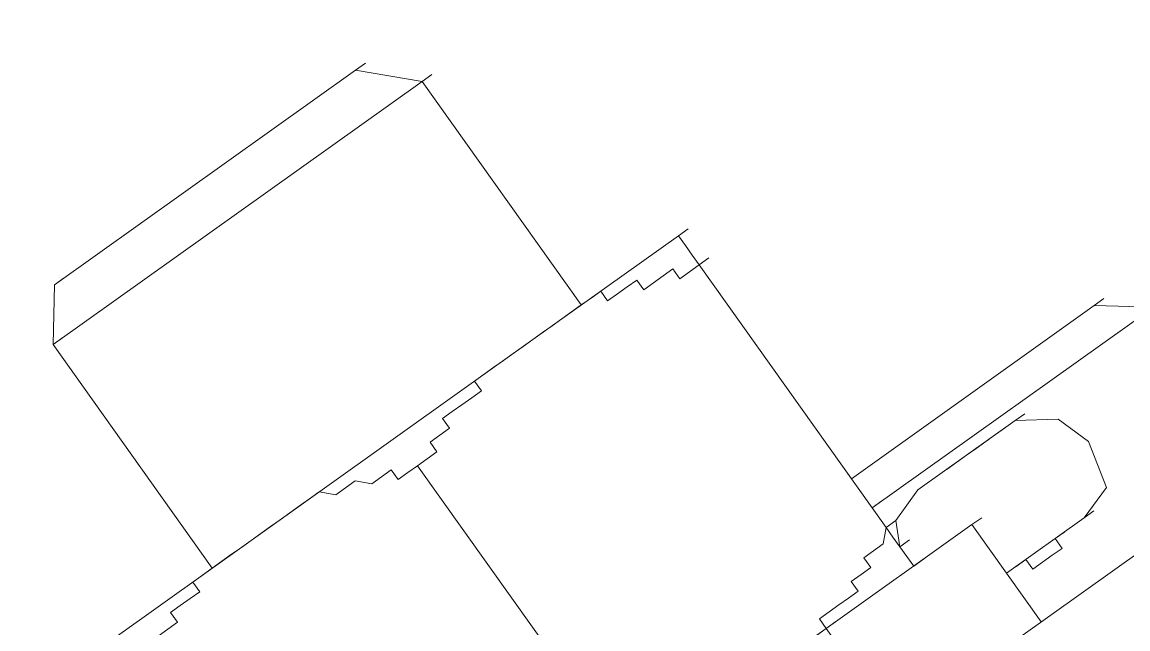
# Model space of a CAD drawing. Header units: feet. Extents: x 2321988 to 2329858, y 6722724 to 6730499.
# Drawn here: x 2326067.8728 to 2326067.9481, y 6726849.6353 to 6726849.6766 of the extents above; entities that cross this region are included whole.
import ezdxf

# ---------------------------------------------------------------- set-up
doc = ezdxf.new("R2010")
doc.units = ezdxf.units.FT
doc.header["$MEASUREMENT"] = 0
doc.layers.add('C-BESS-EQUIPMENT', color=255, linetype='Continuous')

# ---------------------------------------------------------------- blocks, each defined once
blk = doc.blocks.new('*U57')
blk.add_wipeout([(464, -67.5), (464, 67.5), (472, 67.5), (472, -67.5)]).dxf.layer = 'C-BESS-EQUIPMENT'
blk = doc.blocks.new('Midpoint Site Plan$0$A$C71e53a02')
at = {"lineweight": 9}
for points in [[(27.6555, 1.59326), (27.35342, 1.59326), (27.32418, 1.55428), (27.32418, 1.33015), (27.33393, 1.33015), (27.32418, 1.33015), (27.31444, 1.33015), (27.30469, 1.33015), (27.30469, 1.32041), (27.29495, 1.32041), (27.2852, 1.32041), (27.27546, 1.32041), (27.27546, 1.31066), (27.26572, 1.31066), (27.25597, 1.31066), (27.24623, 1.31066), (27.24623, 1.30092), (27.23648, 1.30092), (27.22674, 1.30092), (27.22674, 1.03781), (27.23648, 1.03781), (27.22674, 1.03781)], [(27.32418, 1.55428), (27.33393, 1.55428), (27.32418, 1.55428), (27.69448, 1.55428), (27.6555, 1.59326), (27.66525, 1.59326)], [(27.35342, 1.59326), (27.36316, 1.59326)], [(27.51908, 1.30092), (27.52882, 1.30092), (27.52882, 1.31066), (27.53857, 1.31066), (27.54831, 1.31066), (27.54831, 1.32041), (27.55806, 1.32041), (27.5678, 1.32041), (27.57755, 1.32041), (27.58729, 1.32041), (27.58729, 1.33015), (27.59704, 1.33015), (27.60678, 1.33015), (27.61652, 1.33015), (27.62627, 1.33015), (27.63601, 1.33015), (27.64576, 1.33015), (27.6555, 1.33015), (27.64576, 1.33015), (27.6555, 1.33015), (27.66525, 1.33015), (27.67499, 1.33015), (27.68474, 1.33015), (27.69448, 1.33015), (27.69448, 1.55428), (27.70423, 1.55428)], [(27.22674, 1.33015), (27.36316, 1.33015), (27.37291, 1.33015), (27.38265, 1.33015), (27.3924, 1.33015), (27.40214, 1.33015), (27.41189, 1.33015), (27.42163, 1.33015), (27.43138, 1.33015), (27.44112, 1.32041), (27.45086, 1.32041), (27.46061, 1.32041), (27.47035, 1.31066), (27.4801, 1.31066), (27.48984, 1.31066), (27.48984, 1.30092), (27.49959, 1.30092), (27.50933, 1.30092), (27.51908, 1.30092), (27.50933, 1.30092), (27.50933, 1.03781)], [(27.66525, 0.99883), (27.70423, 0.99883), (27.69448, 0.99883)], [(27.30469, 1.33015), (27.30469, 1.33015)], [(27.30469, 1.33015), (27.30469, 1.33015)], [(27.30469, 1.33015), (27.30469, 1.33015)], [(27.30469, 1.33015), (27.30469, 1.33015)], [(27.30469, 1.33015), (27.30469, 1.33015)], [(27.30469, 1.33015), (27.30469, 1.33015)], [(27.30469, 1.33015), (27.30469, 1.33015)], [(27.31444, 1.33015), (27.31444, 1.33015)], [(27.31444, 1.33015), (27.31444, 1.33015)], [(27.31444, 1.33015), (27.31444, 1.33015)], [(27.31444, 1.33015), (27.31444, 1.33015)], [(27.31444, 1.33015), (27.31444, 1.33015)], [(27.31444, 1.33015), (27.31444, 1.33015)], [(27.31444, 1.33015), (27.31444, 1.33015)], [(27.32418, 1.33015), (27.32418, 1.33015)], [(27.32418, 1.33015), (27.32418, 1.33015)], [(27.32418, 1.33015), (27.32418, 1.33015)], [(27.32418, 1.33015), (27.32418, 1.33015)], [(27.32418, 1.33015), (27.32418, 1.33015)], [(27.32418, 1.33015), (27.32418, 1.33015)], [(27.32418, 1.33015), (27.32418, 1.33015)], [(27.32418, 1.33015), (27.32418, 1.33015)], [(27.33393, 1.33015), (27.33393, 1.33015)], [(27.33393, 1.33015), (27.33393, 1.33015)], [(27.33393, 1.33015), (27.33393, 1.33015)], [(27.33393, 1.33015), (27.33393, 1.33015)], [(27.33393, 1.33015), (27.33393, 1.33015)], [(27.33393, 1.33015), (27.33393, 1.33015)], [(27.33393, 1.33015), (27.33393, 1.33015)], [(27.33393, 1.33015), (27.33393, 1.33015)], [(27.33393, 1.33015), (27.34367, 1.33015), (27.35342, 1.33015), (27.36316, 1.33015), (27.37291, 1.33015), (27.36316, 1.33015), (27.64576, 1.33015), (27.79193, 1.33015)], [(27.34367, 1.33015), (27.34367, 1.33015)], [(27.34367, 1.33015), (27.34367, 1.33015)], [(27.34367, 1.33015), (27.34367, 1.33015)], [(27.34367, 1.33015), (27.34367, 1.33015)], [(27.34367, 1.33015), (27.34367, 1.33015)], [(27.34367, 1.33015), (27.34367, 1.33015)], [(27.34367, 1.33015), (27.34367, 1.33015)], [(27.35342, 1.33015), (27.35342, 1.33015)], [(27.35342, 1.33015), (27.35342, 1.33015)], [(27.35342, 1.33015), (27.35342, 1.33015)], [(27.35342, 1.33015), (27.35342, 1.33015)], [(27.35342, 1.33015), (27.35342, 1.33015)], [(27.35342, 1.33015), (27.35342, 1.33015)], [(27.35342, 1.33015), (27.35342, 1.33015)], [(27.35342, 1.33015), (27.35342, 1.33015)], [(27.36316, 1.33015), (27.36316, 1.33015)], [(27.36316, 1.33015), (27.36316, 1.33015)], [(27.36316, 1.33015), (27.36316, 1.33015)], [(27.36316, 1.33015), (27.36316, 1.33015)], [(27.36316, 1.33015), (27.36316, 1.33015)], [(27.36316, 1.33015), (27.36316, 1.33015)], [(27.36316, 1.33015), (27.36316, 1.33015)], [(27.36316, 1.33015), (27.36316, 1.33015)], [(27.37291, 1.33015), (27.37291, 1.33015)], [(27.38265, 1.33015), (27.38265, 1.33015)], [(27.38265, 1.33015), (27.38265, 1.33015)], [(27.38265, 1.33015), (27.38265, 1.33015)], [(27.3924, 1.33015), (27.3924, 1.33015)], [(27.3924, 1.33015), (27.3924, 1.33015)], [(27.3924, 1.33015), (27.3924, 1.33015)], [(27.3924, 1.33015), (27.3924, 1.33015)], [(27.40214, 1.33015), (27.40214, 1.33015)], [(27.40214, 1.33015), (27.40214, 1.33015)], [(27.40214, 1.33015), (27.40214, 1.33015)], [(27.40214, 1.33015), (27.40214, 1.33015)], [(27.40214, 1.33015), (27.40214, 1.33015)], [(27.40214, 1.33015), (27.40214, 1.33015)], [(27.40214, 1.33015), (27.40214, 1.33015)], [(27.40214, 1.33015), (27.40214, 1.33015)], [(27.41189, 1.33015), (27.41189, 1.33015)], [(27.41189, 1.33015), (27.41189, 1.33015)], [(27.41189, 1.33015), (27.41189, 1.33015)], [(27.41189, 1.33015), (27.41189, 1.33015)], [(27.41189, 1.33015), (27.41189, 1.33015)], [(27.41189, 1.33015), (27.41189, 1.33015)], [(27.41189, 1.33015), (27.41189, 1.33015)], [(27.41189, 1.33015), (27.41189, 1.33015)], [(27.42163, 1.33015), (27.42163, 1.33015)], [(27.42163, 1.33015), (27.42163, 1.33015)], [(27.42163, 1.33015), (27.42163, 1.33015)], [(27.42163, 1.33015), (27.42163, 1.33015)], [(27.42163, 1.33015), (27.42163, 1.33015)], [(27.42163, 1.33015), (27.42163, 1.33015)], [(27.42163, 1.33015), (27.42163, 1.33015)], [(27.43138, 1.33015), (27.43138, 1.33015)], [(27.43138, 1.33015), (27.43138, 1.33015)], [(27.43138, 1.33015), (27.43138, 1.33015)], [(27.43138, 1.33015), (27.43138, 1.33015)], [(27.43138, 1.33015), (27.43138, 1.33015)], [(27.43138, 1.33015), (27.43138, 1.33015)], [(27.43138, 1.33015), (27.43138, 1.33015)], [(27.43138, 1.33015), (27.43138, 1.33015)], [(27.58729, 1.33015), (27.58729, 1.33015)], [(27.58729, 1.33015), (27.58729, 1.33015)], [(27.59704, 1.33015), (27.59704, 1.33015)], [(27.59704, 1.33015), (27.59704, 1.33015)], [(27.59704, 1.33015), (27.59704, 1.33015)], [(27.59704, 1.33015), (27.59704, 1.33015)], [(27.59704, 1.33015), (27.59704, 1.33015)], [(27.59704, 1.33015), (27.59704, 1.33015)], [(27.59704, 1.33015), (27.59704, 1.33015)], [(27.60678, 1.33015), (27.60678, 1.33015)], [(27.60678, 1.33015), (27.60678, 1.33015)], [(27.60678, 1.33015), (27.60678, 1.33015)], [(27.61652, 1.33015), (27.61652, 1.33015)], [(27.61652, 1.33015), (27.61652, 1.33015)], [(27.61652, 1.33015), (27.61652, 1.33015)], [(27.62627, 1.33015), (27.62627, 1.33015)], [(27.62627, 1.33015), (27.62627, 1.33015)], [(27.62627, 1.33015), (27.62627, 1.33015)], [(27.62627, 1.33015), (27.62627, 1.33015)], [(27.63601, 1.33015), (27.63601, 1.33015)], [(27.63601, 1.33015), (27.63601, 1.33015)], [(27.64576, 1.33015), (27.64576, 1.33015)], [(27.6555, 1.33015), (27.6555, 1.33015)], [(27.6555, 1.33015), (27.6555, 1.33015)], [(27.6555, 1.33015), (27.6555, 1.33015)], [(27.6555, 1.33015), (27.6555, 1.33015)], [(27.6555, 1.33015), (27.6555, 1.33015)], [(27.6555, 1.33015), (27.6555, 1.33015)], [(27.6555, 1.33015), (27.6555, 1.33015)], [(27.66525, 1.33015), (27.66525, 1.33015)], [(27.66525, 1.33015), (27.66525, 1.33015)], [(27.66525, 1.33015), (27.66525, 1.33015)], [(27.66525, 1.33015), (27.66525, 1.33015)], [(27.66525, 1.33015), (27.66525, 1.33015)], [(27.66525, 1.33015), (27.66525, 1.33015)], [(27.66525, 1.33015), (27.66525, 1.33015)], [(27.67499, 1.33015), (27.67499, 1.33015)], [(27.67499, 1.33015), (27.67499, 1.33015)], [(27.67499, 1.33015), (27.67499, 1.33015)], [(27.67499, 1.33015), (27.67499, 1.33015)], [(27.67499, 1.33015), (27.67499, 1.33015)], [(27.67499, 1.33015), (27.67499, 1.33015)], [(27.67499, 1.33015), (27.67499, 1.33015)], [(27.67499, 1.33015), (27.67499, 1.33015)], [(27.68474, 1.33015), (27.68474, 1.33015)], [(27.68474, 1.33015), (27.68474, 1.33015)], [(27.68474, 1.33015), (27.68474, 1.33015)], [(27.68474, 1.33015), (27.68474, 1.33015)], [(27.68474, 1.33015), (27.68474, 1.33015)], [(27.68474, 1.33015), (27.68474, 1.33015)], [(27.68474, 1.33015), (27.68474, 1.33015)], [(27.68474, 1.33015), (27.68474, 1.33015)], [(27.69448, 1.33015), (27.69448, 1.33015)], [(27.69448, 1.33015), (27.69448, 1.33015)], [(27.69448, 1.33015), (27.69448, 1.33015)], [(27.69448, 1.33015), (27.69448, 1.33015)], [(27.69448, 1.33015), (27.69448, 1.33015)], [(27.69448, 1.33015), (27.69448, 1.33015)], [(27.69448, 1.33015), (27.69448, 1.33015)], [(27.69448, 1.33015), (27.70423, 1.33015), (27.71397, 1.33015), (27.71397, 1.32041), (27.72372, 1.32041), (27.73346, 1.32041), (27.74321, 1.32041), (27.74321, 1.31066), (27.75295, 1.31066), (27.7627, 1.31066), (27.77244, 1.31066), (27.77244, 1.30092), (27.78219, 1.30092), (27.79193, 1.30092), (27.80167, 1.30092)], [(27.70423, 1.33015), (27.70423, 1.33015)], [(27.70423, 1.33015), (27.70423, 1.33015)], [(27.70423, 1.33015), (27.70423, 1.33015)], [(27.70423, 1.33015), (27.70423, 1.33015)], [(27.70423, 1.33015), (27.70423, 1.33015)], [(27.70423, 1.33015), (27.70423, 1.33015)], [(27.70423, 1.33015), (27.70423, 1.33015)], [(27.70423, 1.33015), (27.70423, 1.33015)], [(27.80167, 1.33015), (27.79193, 1.33015), (27.79193, 1.32041), (27.79193, 1.31066), (27.79193, 1.30092), (27.79193, 1.03781), (27.80167, 1.03781), (27.79193, 1.03781), (27.78219, 1.02807), (27.77244, 1.02807), (27.7627, 1.02807), (27.7627, 1.01832), (27.75295, 1.01832), (27.74321, 1.01832), (27.74321, 1.00858), (27.73346, 1.00858), (27.72372, 1.00858), (27.71397, 1.00858), (27.70423, 1.00858), (27.70423, 0.99883), (27.70423, 0.90139)], [(27.71397, 1.33015), (27.71397, 1.33015)], [(27.71397, 1.33015), (27.71397, 1.33015)], [(27.71397, 1.33015), (27.71397, 1.33015)], [(27.71397, 1.33015), (27.71397, 1.33015)], [(27.71397, 1.33015), (27.71397, 1.33015)], [(27.79193, 1.33015), (27.79193, 1.33015)], [(27.79193, 1.33015), (27.79193, 1.33015)], [(27.79193, 1.33015), (27.79193, 1.33015)], [(27.79193, 1.33015), (27.79193, 1.33015)], [(27.79193, 1.33015), (27.79193, 1.33015)], [(27.79193, 1.33015), (27.79193, 1.33015)], [(27.79193, 1.33015), (27.79193, 1.33015)], [(27.79193, 1.33015), (27.79193, 1.33015)], [(27.79193, 1.33015), (27.79193, 1.33015)], [(27.79193, 1.33015), (27.79193, 1.33015)], [(27.79193, 1.33015), (27.79193, 1.33015)], [(27.79193, 1.33015), (27.79193, 1.33015)], [(27.79193, 1.33015), (27.79193, 1.33015)], [(27.79193, 1.33015), (27.79193, 1.33015)], [(27.79193, 1.33015), (27.79193, 1.33015)], [(27.79193, 1.33015), (27.79193, 1.33015)], [(27.79193, 1.33015), (27.79193, 1.33015)], [(27.79193, 1.33015), (27.79193, 1.33015)], [(27.79193, 1.33015), (27.79193, 1.33015)], [(27.79193, 1.33015), (27.79193, 1.33015)], [(27.79193, 1.33015), (27.79193, 1.33015)], [(27.79193, 1.33015), (27.79193, 1.33015)], [(27.79193, 1.33015), (27.79193, 1.33015)], [(27.79193, 1.33015), (27.79193, 1.33015)], [(27.79193, 1.33015), (27.79193, 1.33015)], [(27.79193, 1.33015), (27.79193, 1.33015)], [(27.79193, 1.33015), (27.79193, 1.33015)], [(27.79193, 1.33015), (27.79193, 1.33015)], [(27.79193, 1.33015), (27.79193, 1.33015)], [(27.79193, 1.33015), (27.79193, 1.33015)], [(27.79193, 1.33015), (27.79193, 1.33015)], [(27.79193, 1.33015), (27.79193, 1.33015)], [(27.79193, 1.33015), (27.79193, 1.33015)], [(27.79193, 1.33015), (27.79193, 1.33015)], [(27.79193, 1.33015), (27.79193, 1.33015)], [(27.79193, 1.33015), (27.79193, 1.33015)], [(27.79193, 1.33015), (27.79193, 1.33015)], [(27.79193, 1.33015), (27.79193, 1.33015)], [(27.79193, 1.33015), (27.79193, 1.33015)], [(27.79193, 1.33015), (27.79193, 1.33015)], [(27.79193, 1.33015), (27.79193, 1.33015)], [(27.79193, 1.33015), (27.79193, 1.33015)], [(27.79193, 1.33015), (27.79193, 1.33015)], [(27.79193, 1.33015), (27.79193, 1.33015)], [(27.79193, 1.33015), (27.79193, 1.33015)], [(27.79193, 1.33015), (27.79193, 1.33015)], [(27.79193, 1.33015), (27.79193, 1.33015)], [(27.79193, 1.33015), (27.79193, 1.33015)], [(27.79193, 1.33015), (27.79193, 1.33015)], [(27.27546, 1.32041), (27.27546, 1.32041)], [(27.27546, 1.32041), (27.27546, 1.32041)], [(27.27546, 1.32041), (27.27546, 1.32041)], [(27.27546, 1.32041), (27.27546, 1.32041)], [(27.27546, 1.32041), (27.27546, 1.32041)], [(27.27546, 1.32041), (27.27546, 1.32041)], [(27.27546, 1.32041), (27.27546, 1.32041)], [(27.2852, 1.32041), (27.2852, 1.32041)], [(27.2852, 1.32041), (27.2852, 1.32041)], [(27.2852, 1.32041), (27.2852, 1.32041)], [(27.2852, 1.32041), (27.2852, 1.32041)], [(27.2852, 1.32041), (27.2852, 1.32041)], [(27.2852, 1.32041), (27.2852, 1.32041)], [(27.2852, 1.32041), (27.2852, 1.32041)], [(27.2852, 1.32041), (27.2852, 1.32041)], [(27.29495, 1.32041), (27.29495, 1.32041)], [(27.29495, 1.32041), (27.29495, 1.32041)], [(27.29495, 1.32041), (27.29495, 1.32041)], [(27.29495, 1.32041), (27.29495, 1.32041)], [(27.29495, 1.32041), (27.29495, 1.32041)], [(27.29495, 1.32041), (27.29495, 1.32041)], [(27.29495, 1.32041), (27.29495, 1.32041)], [(27.29495, 1.32041), (27.29495, 1.32041)], [(27.44112, 1.32041), (27.44112, 1.32041)], [(27.44112, 1.32041), (27.44112, 1.32041)], [(27.44112, 1.32041), (27.44112, 1.32041)], [(27.44112, 1.32041), (27.44112, 1.32041)], [(27.44112, 1.32041), (27.44112, 1.32041)], [(27.44112, 1.32041), (27.44112, 1.32041)], [(27.44112, 1.32041), (27.44112, 1.32041)], [(27.44112, 1.32041), (27.44112, 1.32041)], [(27.45086, 1.32041), (27.45086, 1.32041)], [(27.45086, 1.32041), (27.45086, 1.32041)], [(27.45086, 1.32041), (27.45086, 1.32041)], [(27.45086, 1.32041), (27.45086, 1.32041)], [(27.45086, 1.32041), (27.45086, 1.32041)], [(27.45086, 1.32041), (27.45086, 1.32041)], [(27.45086, 1.32041), (27.45086, 1.32041)], [(27.45086, 1.32041), (27.45086, 1.32041)], [(27.46061, 1.32041), (27.46061, 1.32041)], [(27.46061, 1.32041), (27.46061, 1.32041)], [(27.46061, 1.32041), (27.46061, 1.32041)], [(27.46061, 1.32041), (27.46061, 1.32041)], [(27.46061, 1.32041), (27.46061, 1.32041)], [(27.46061, 1.32041), (27.46061, 1.32041)], [(27.46061, 1.32041), (27.46061, 1.32041)], [(27.46061, 1.32041), (27.46061, 1.32041)], [(27.55806, 1.32041), (27.55806, 1.32041)], [(27.55806, 1.32041), (27.55806, 1.32041)], [(27.55806, 1.32041), (27.55806, 1.32041)], [(27.55806, 1.32041), (27.55806, 1.32041)], [(27.55806, 1.32041), (27.55806, 1.32041)], [(27.55806, 1.32041), (27.55806, 1.32041)], [(27.55806, 1.32041), (27.55806, 1.32041)], [(27.55806, 1.32041), (27.55806, 1.32041)], [(27.5678, 1.32041), (27.5678, 1.32041)], [(27.5678, 1.32041), (27.5678, 1.32041)], [(27.5678, 1.32041), (27.5678, 1.32041)], [(27.5678, 1.32041), (27.5678, 1.32041)], [(27.5678, 1.32041), (27.5678, 1.32041)], [(27.5678, 1.32041), (27.5678, 1.32041)], [(27.5678, 1.32041), (27.5678, 1.32041)], [(27.5678, 1.32041), (27.5678, 1.32041)], [(27.57755, 1.32041), (27.57755, 1.32041)], [(27.57755, 1.32041), (27.57755, 1.32041)], [(27.57755, 1.32041), (27.57755, 1.32041)], [(27.57755, 1.32041), (27.57755, 1.32041)], [(27.57755, 1.32041), (27.57755, 1.32041)], [(27.57755, 1.32041), (27.57755, 1.32041)], [(27.57755, 1.32041), (27.57755, 1.32041)], [(27.58729, 1.32041), (27.58729, 1.32041)], [(27.58729, 1.32041), (27.58729, 1.32041)], [(27.58729, 1.32041), (27.58729, 1.32041)], [(27.58729, 1.32041), (27.58729, 1.32041)], [(27.58729, 1.32041), (27.58729, 1.32041)], [(27.71397, 1.32041), (27.71397, 1.32041)], [(27.71397, 1.32041), (27.71397, 1.32041)], [(27.72372, 1.32041), (27.72372, 1.32041)], [(27.72372, 1.32041), (27.72372, 1.32041)], [(27.72372, 1.32041), (27.72372, 1.32041)], [(27.72372, 1.32041), (27.72372, 1.32041)], [(27.72372, 1.32041), (27.72372, 1.32041)], [(27.72372, 1.32041), (27.72372, 1.32041)], [(27.72372, 1.32041), (27.72372, 1.32041)], [(27.72372, 1.32041), (27.72372, 1.32041)], [(27.73346, 1.32041), (27.73346, 1.32041)], [(27.73346, 1.32041), (27.73346, 1.32041)], [(27.73346, 1.32041), (27.73346, 1.32041)], [(27.73346, 1.32041), (27.73346, 1.32041)], [(27.73346, 1.32041), (27.73346, 1.32041)], [(27.73346, 1.32041), (27.73346, 1.32041)], [(27.73346, 1.32041), (27.73346, 1.32041)], [(27.74321, 1.32041), (27.74321, 1.32041)], [(27.74321, 1.32041), (27.74321, 1.32041)], [(27.74321, 1.32041), (27.74321, 1.32041)], [(27.74321, 1.32041), (27.74321, 1.32041)], [(27.74321, 1.32041), (27.74321, 1.32041)], [(27.74321, 1.32041), (27.74321, 1.32041)], [(27.74321, 1.32041), (27.74321, 1.32041)], [(27.79193, 1.32041), (27.79193, 1.32041)], [(27.79193, 1.32041), (27.79193, 1.32041)], [(27.79193, 1.32041), (27.79193, 1.32041)], [(27.79193, 1.32041), (27.79193, 1.32041)], [(27.79193, 1.32041), (27.79193, 1.32041)], [(27.79193, 1.32041), (27.79193, 1.32041)], [(27.79193, 1.32041), (27.79193, 1.32041)], [(27.79193, 1.32041), (27.79193, 1.32041)], [(27.79193, 1.32041), (27.79193, 1.32041)], [(27.79193, 1.32041), (27.79193, 1.32041)], [(27.79193, 1.32041), (27.79193, 1.32041)], [(27.79193, 1.32041), (27.79193, 1.32041)], [(27.79193, 1.32041), (27.79193, 1.32041)], [(27.79193, 1.32041), (27.79193, 1.32041)], [(27.79193, 1.32041), (27.79193, 1.32041)], [(27.79193, 1.32041), (27.79193, 1.32041)], [(27.79193, 1.32041), (27.79193, 1.32041)], [(27.79193, 1.32041), (27.79193, 1.32041)], [(27.79193, 1.32041), (27.79193, 1.32041)], [(27.79193, 1.32041), (27.79193, 1.32041)], [(27.79193, 1.32041), (27.79193, 1.32041)], [(27.79193, 1.32041), (27.79193, 1.32041)], [(27.79193, 1.32041), (27.79193, 1.32041)], [(27.79193, 1.32041), (27.79193, 1.32041)], [(27.79193, 1.32041), (27.79193, 1.32041)], [(27.79193, 1.32041), (27.79193, 1.32041)], [(27.79193, 1.32041), (27.79193, 1.32041)], [(27.79193, 1.32041), (27.79193, 1.32041)], [(27.79193, 1.32041), (27.79193, 1.32041)], [(27.79193, 1.32041), (27.79193, 1.32041)], [(27.79193, 1.32041), (27.79193, 1.32041)], [(27.79193, 1.32041), (27.79193, 1.32041)], [(27.79193, 1.32041), (27.79193, 1.32041)], [(27.79193, 1.32041), (27.79193, 1.32041)], [(27.79193, 1.32041), (27.79193, 1.32041)], [(27.79193, 1.32041), (27.79193, 1.32041)], [(27.79193, 1.32041), (27.79193, 1.32041)], [(27.79193, 1.32041), (27.79193, 1.32041)], [(27.79193, 1.32041), (27.79193, 1.32041)], [(27.79193, 1.32041), (27.79193, 1.32041)], [(27.79193, 1.32041), (27.79193, 1.32041)], [(27.79193, 1.32041), (27.79193, 1.32041)], [(27.79193, 1.32041), (27.79193, 1.32041)], [(27.79193, 1.32041), (27.79193, 1.32041)], [(27.79193, 1.32041), (27.79193, 1.32041)], [(27.79193, 1.32041), (27.79193, 1.32041)], [(27.79193, 1.32041), (27.79193, 1.32041)], [(27.79193, 1.32041), (27.79193, 1.32041)], [(27.79193, 1.32041), (27.79193, 1.32041)], [(27.79193, 1.32041), (27.79193, 1.32041)], [(27.79193, 1.32041), (27.79193, 1.32041)], [(27.79193, 1.32041), (27.79193, 1.32041)], [(27.79193, 1.32041), (27.79193, 1.32041)], [(27.47035, 1.31066), (27.47035, 1.31066)], [(27.47035, 1.31066), (27.47035, 1.31066)], [(27.47035, 1.31066), (27.47035, 1.31066)], [(27.47035, 1.31066), (27.47035, 1.31066)], [(27.47035, 1.31066), (27.47035, 1.31066)], [(27.47035, 1.31066), (27.47035, 1.31066)], [(27.47035, 1.31066), (27.47035, 1.31066)], [(27.47035, 1.31066), (27.47035, 1.31066)], [(27.4801, 1.31066), (27.4801, 1.31066)], [(27.4801, 1.31066), (27.4801, 1.31066)], [(27.4801, 1.31066), (27.4801, 1.31066)], [(27.4801, 1.31066), (27.4801, 1.31066)], [(27.4801, 1.31066), (27.4801, 1.31066)], [(27.4801, 1.31066), (27.4801, 1.31066)], [(27.4801, 1.31066), (27.4801, 1.31066)], [(27.4801, 1.31066), (27.4801, 1.31066)], [(27.48984, 1.31066), (27.48984, 1.31066)], [(27.48984, 1.31066), (27.48984, 1.31066)], [(27.52882, 1.31066), (27.52882, 1.31066)], [(27.52882, 1.31066), (27.52882, 1.31066)], [(27.52882, 1.31066), (27.52882, 1.31066)], [(27.52882, 1.31066), (27.52882, 1.31066)], [(27.52882, 1.31066), (27.52882, 1.31066)], [(27.53857, 1.31066), (27.53857, 1.31066)], [(27.53857, 1.31066), (27.53857, 1.31066)], [(27.53857, 1.31066), (27.53857, 1.31066)], [(27.53857, 1.31066), (27.53857, 1.31066)], [(27.53857, 1.31066), (27.53857, 1.31066)], [(27.53857, 1.31066), (27.53857, 1.31066)], [(27.53857, 1.31066), (27.53857, 1.31066)], [(27.53857, 1.31066), (27.53857, 1.31066)], [(27.54831, 1.31066), (27.54831, 1.31066)], [(27.54831, 1.31066), (27.54831, 1.31066)], [(27.54831, 1.31066), (27.54831, 1.31066)], [(27.54831, 1.31066), (27.54831, 1.31066)], [(27.54831, 1.31066), (27.54831, 1.31066)], [(27.54831, 1.31066), (27.54831, 1.31066)], [(27.54831, 1.31066), (27.54831, 1.31066)], [(27.75295, 1.31066), (27.75295, 1.31066)], [(27.75295, 1.31066), (27.75295, 1.31066)], [(27.75295, 1.31066), (27.75295, 1.31066)], [(27.75295, 1.31066), (27.75295, 1.31066)], [(27.75295, 1.31066), (27.75295, 1.31066)], [(27.75295, 1.31066), (27.75295, 1.31066)], [(27.75295, 1.31066), (27.75295, 1.31066)], [(27.75295, 1.31066), (27.75295, 1.31066)], [(27.7627, 1.31066), (27.7627, 1.31066)], [(27.7627, 1.31066), (27.7627, 1.31066)], [(27.7627, 1.31066), (27.7627, 1.31066)], [(27.7627, 1.31066), (27.7627, 1.31066)], [(27.7627, 1.31066), (27.7627, 1.31066)], [(27.7627, 1.31066), (27.7627, 1.31066)], [(27.7627, 1.31066), (27.7627, 1.31066)], [(27.7627, 1.31066), (27.7627, 1.31066)], [(27.7627, 1.31066), (27.7627, 1.31066)], [(27.79193, 1.31066), (27.79193, 1.31066)], [(27.79193, 1.31066), (27.79193, 1.31066)], [(27.79193, 1.31066), (27.79193, 1.31066)], [(27.79193, 1.31066), (27.79193, 1.31066)], [(27.79193, 1.31066), (27.79193, 1.31066)], [(27.79193, 1.31066), (27.79193, 1.31066)], [(27.79193, 1.31066), (27.79193, 1.31066)], [(27.79193, 1.31066), (27.79193, 1.31066)], [(27.79193, 1.31066), (27.79193, 1.31066)], [(27.79193, 1.31066), (27.79193, 1.31066)], [(27.79193, 1.31066), (27.79193, 1.31066)], [(27.79193, 1.31066), (27.79193, 1.31066)], [(27.79193, 1.31066), (27.79193, 1.31066)], [(27.79193, 1.31066), (27.79193, 1.31066)], [(27.79193, 1.31066), (27.79193, 1.31066)], [(27.79193, 1.31066), (27.79193, 1.31066)], [(27.79193, 1.31066), (27.79193, 1.31066)], [(27.79193, 1.31066), (27.79193, 1.31066)], [(27.79193, 1.31066), (27.79193, 1.31066)], [(27.79193, 1.31066), (27.79193, 1.31066)], [(27.79193, 1.31066), (27.79193, 1.31066)], [(27.79193, 1.31066), (27.79193, 1.31066)], [(27.79193, 1.31066), (27.79193, 1.31066)], [(27.48984, 1.30092), (27.48984, 1.30092)], [(27.48984, 1.30092), (27.48984, 1.30092)], [(27.49959, 1.30092), (27.49959, 1.30092)], [(27.49959, 1.30092), (27.49959, 1.30092)], [(27.49959, 1.30092), (27.49959, 1.30092)], [(27.49959, 1.30092), (27.49959, 1.30092)], [(27.50933, 1.30092), (27.50933, 1.30092)], [(27.51908, 1.30092), (27.51908, 1.30092)], [(27.51908, 1.30092), (27.51908, 1.30092)], [(27.51908, 1.30092), (27.51908, 1.30092)], [(27.51908, 1.30092), (27.51908, 1.30092)], [(27.52882, 1.30092), (27.52882, 1.30092)], [(27.52882, 1.30092), (27.52882, 1.30092)], [(27.77244, 1.30092), (27.77244, 1.30092)], [(27.77244, 1.30092), (27.77244, 1.30092)], [(27.77244, 1.30092), (27.77244, 1.30092)], [(27.78219, 1.30092), (27.78219, 1.30092)], [(27.78219, 1.30092), (27.78219, 1.30092)], [(27.78219, 1.30092), (27.78219, 1.30092)], [(27.79193, 1.30092), (27.79193, 1.30092)], [(27.79193, 1.30092), (27.79193, 1.30092)], [(27.79193, 1.30092), (27.79193, 1.30092)], [(27.79193, 1.30092), (27.79193, 1.30092)], [(27.79193, 1.30092), (27.79193, 1.30092)], [(27.79193, 1.30092), (27.79193, 1.30092)], [(27.79193, 1.30092), (27.79193, 1.30092)], [(27.79193, 1.30092), (27.79193, 1.30092)], [(27.79193, 1.30092), (27.79193, 1.30092)], [(27.79193, 1.30092), (27.79193, 1.30092)], [(27.79193, 1.30092), (27.79193, 1.30092)], [(27.79193, 1.30092), (27.79193, 1.30092)], [(27.79193, 1.30092), (27.79193, 1.30092)], [(27.80167, 1.0573), (27.79193, 1.0573), (28.07453, 1.0573), (28.03555, 1.08654), (28.04529, 1.08654), (28.03555, 1.08654), (27.79193, 1.08654)], [(27.8504, 0.95011), (27.92836, 0.95011), (27.95759, 0.95985), (27.96733, 0.99883), (27.95759, 1.02807), (27.92836, 1.04756), (27.9381, 1.04756), (27.92836, 1.04756), (27.83091, 1.04756), (27.80167, 1.03781), (27.79193, 1.01832), (27.80167, 1.01832)], [(27.86014, 1.04756), (27.86014, 1.04756)], [(27.86014, 1.04756), (27.86014, 1.04756)], [(27.86014, 1.04756), (27.86014, 1.04756)], [(27.86014, 1.04756), (27.86014, 1.04756)], [(27.86014, 1.04756), (27.86014, 1.04756)], [(27.86014, 1.04756), (27.86014, 1.04756)], [(27.86014, 1.04756), (27.86014, 1.04756)], [(27.86014, 1.04756), (27.86014, 1.04756)], [(27.86014, 1.04756), (27.86014, 1.04756)], [(27.86014, 1.04756), (27.86014, 1.04756)], [(27.86014, 1.04756), (27.86014, 1.04756)], [(27.86014, 1.04756), (27.86014, 1.04756)], [(27.86014, 1.04756), (27.86014, 1.04756)], [(27.86014, 1.04756), (27.86014, 1.04756)], [(27.86014, 1.04756), (27.86014, 1.04756)], [(27.86014, 1.04756), (27.86014, 1.04756)], [(27.86014, 1.04756), (27.86014, 1.04756)], [(27.86014, 1.04756), (27.86014, 1.04756)], [(27.86014, 1.04756), (27.86989, 1.04756), (27.87963, 1.04756), (27.88938, 1.04756), (27.89912, 1.04756), (27.90887, 1.04756), (27.91861, 1.04756)], [(27.86989, 1.04756), (27.86989, 1.04756)], [(27.86989, 1.04756), (27.86989, 1.04756)], [(27.86989, 1.04756), (27.86989, 1.04756)], [(27.86989, 1.04756), (27.86989, 1.04756)], [(27.86989, 1.04756), (27.86989, 1.04756)], [(27.86989, 1.04756), (27.86989, 1.04756)], [(27.86989, 1.04756), (27.86989, 1.04756)], [(27.86989, 1.04756), (27.86989, 1.04756)], [(27.86989, 1.04756), (27.86989, 1.04756)], [(27.86989, 1.04756), (27.86989, 1.04756)], [(27.86989, 1.04756), (27.86989, 1.04756)], [(27.86989, 1.04756), (27.86989, 1.04756)], [(27.86989, 1.04756), (27.86989, 1.04756)], [(27.86989, 1.04756), (27.86989, 1.04756)], [(27.86989, 1.04756), (27.86989, 1.04756)], [(27.86989, 1.04756), (27.86989, 1.04756)], [(27.86989, 1.04756), (27.86989, 1.04756)], [(27.86989, 1.04756), (27.86989, 1.04756)], [(27.86989, 1.04756), (27.86989, 1.04756)], [(27.86989, 1.04756), (27.86989, 1.04756)], [(27.86989, 1.04756), (27.86989, 1.04756)], [(27.86989, 1.04756), (27.86989, 1.04756)], [(27.86989, 1.04756), (27.86989, 1.04756)], [(27.86989, 1.04756), (27.86989, 1.04756)], [(27.86989, 1.04756), (27.86989, 1.04756)], [(27.86989, 1.04756), (27.86989, 1.04756)], [(27.86989, 1.04756), (27.86989, 1.04756)], [(27.86989, 1.04756), (27.86989, 1.04756)], [(27.86989, 1.04756), (27.86989, 1.04756)], [(27.86989, 1.04756), (27.86989, 1.04756)], [(27.86989, 1.04756), (27.86989, 1.04756)], [(27.86989, 1.04756), (27.86989, 1.04756)], [(27.86989, 1.04756), (27.86989, 1.04756)], [(27.86989, 1.04756), (27.86989, 1.04756)], [(27.86989, 1.04756), (27.86989, 1.04756)], [(27.86989, 1.04756), (27.86989, 1.04756)], [(27.86989, 1.04756), (27.86989, 1.04756)], [(27.86989, 1.04756), (27.86989, 1.04756)], [(27.87963, 1.04756), (27.87963, 1.04756)], [(27.87963, 1.04756), (27.87963, 1.04756)], [(27.87963, 1.04756), (27.87963, 1.04756)], [(27.87963, 1.04756), (27.87963, 1.04756)], [(27.87963, 1.04756), (27.87963, 1.04756)], [(27.87963, 1.04756), (27.87963, 1.04756)], [(27.87963, 1.04756), (27.87963, 1.04756)], [(27.87963, 1.04756), (27.87963, 1.04756)], [(27.87963, 1.04756), (27.87963, 1.04756)], [(27.87963, 1.04756), (27.87963, 1.04756)], [(27.87963, 1.04756), (27.87963, 1.04756)], [(27.87963, 1.04756), (27.87963, 1.04756)], [(27.87963, 1.04756), (27.87963, 1.04756)], [(27.87963, 1.04756), (27.87963, 1.04756)], [(27.87963, 1.04756), (27.87963, 1.04756)], [(27.87963, 1.04756), (27.87963, 1.04756)], [(27.87963, 1.04756), (27.87963, 1.04756)], [(27.87963, 1.04756), (27.87963, 1.04756)], [(27.87963, 1.04756), (27.87963, 1.04756)], [(27.87963, 1.04756), (27.87963, 1.04756)], [(27.87963, 1.04756), (27.87963, 1.04756)], [(27.87963, 1.04756), (27.87963, 1.04756)], [(27.87963, 1.04756), (27.87963, 1.04756)], [(27.87963, 1.04756), (27.87963, 1.04756)], [(27.88938, 1.04756), (27.88938, 1.04756)], [(27.88938, 1.04756), (27.88938, 1.04756)], [(27.88938, 1.04756), (27.88938, 1.04756)], [(27.88938, 1.04756), (27.88938, 1.04756)], [(27.88938, 1.04756), (27.88938, 1.04756)], [(27.88938, 1.04756), (27.88938, 1.04756)], [(27.88938, 1.04756), (27.88938, 1.04756)], [(27.88938, 1.04756), (27.88938, 1.04756)], [(27.88938, 1.04756), (27.88938, 1.04756)], [(27.88938, 1.04756), (27.88938, 1.04756)], [(27.88938, 1.04756), (27.88938, 1.04756)], [(27.88938, 1.04756), (27.88938, 1.04756)], [(27.88938, 1.04756), (27.88938, 1.04756)], [(27.88938, 1.04756), (27.88938, 1.04756)], [(27.88938, 1.04756), (27.88938, 1.04756)], [(27.88938, 1.04756), (27.88938, 1.04756)], [(27.88938, 1.04756), (27.88938, 1.04756)], [(27.88938, 1.04756), (27.88938, 1.04756)], [(27.88938, 1.04756), (27.88938, 1.04756)], [(27.88938, 1.04756), (27.88938, 1.04756)], [(27.88938, 1.04756), (27.88938, 1.04756)], [(27.89912, 1.04756), (27.89912, 1.04756)], [(27.89912, 1.04756), (27.89912, 1.04756)], [(27.89912, 1.04756), (27.89912, 1.04756)], [(27.89912, 1.04756), (27.89912, 1.04756)], [(27.89912, 1.04756), (27.89912, 1.04756)], [(27.89912, 1.04756), (27.89912, 1.04756)], [(27.89912, 1.04756), (27.89912, 1.04756)], [(27.89912, 1.04756), (27.89912, 1.04756)], [(27.89912, 1.04756), (27.89912, 1.04756)], [(27.89912, 1.04756), (27.89912, 1.04756)], [(27.89912, 1.04756), (27.89912, 1.04756)], [(27.89912, 1.04756), (27.89912, 1.04756)], [(27.89912, 1.04756), (27.89912, 1.04756)], [(27.89912, 1.04756), (27.89912, 1.04756)], [(27.89912, 1.04756), (27.89912, 1.04756)], [(27.89912, 1.04756), (27.89912, 1.04756)], [(27.89912, 1.04756), (27.89912, 1.04756)], [(27.89912, 1.04756), (27.89912, 1.04756)], [(27.89912, 1.04756), (27.89912, 1.04756)], [(27.89912, 1.04756), (27.89912, 1.04756)], [(27.89912, 1.04756), (27.89912, 1.04756)], [(27.89912, 1.04756), (27.89912, 1.04756)], [(27.89912, 1.04756), (27.89912, 1.04756)], [(27.89912, 1.04756), (27.89912, 1.04756)], [(27.89912, 1.04756), (27.89912, 1.04756)], [(27.89912, 1.04756), (27.89912, 1.04756)], [(27.89912, 1.04756), (27.89912, 1.04756)], [(27.89912, 1.04756), (27.89912, 1.04756)], [(27.89912, 1.04756), (27.89912, 1.04756)], [(27.89912, 1.04756), (27.89912, 1.04756)], [(27.89912, 1.04756), (27.89912, 1.04756)], [(27.89912, 1.04756), (27.89912, 1.04756)], [(27.89912, 1.04756), (27.89912, 1.04756)], [(27.89912, 1.04756), (27.89912, 1.04756)], [(27.89912, 1.04756), (27.89912, 1.04756)], [(27.89912, 1.04756), (27.89912, 1.04756)], [(27.89912, 1.04756), (27.89912, 1.04756)], [(27.89912, 1.04756), (27.89912, 1.04756)], [(27.89912, 1.04756), (27.89912, 1.04756)], [(27.89912, 1.04756), (27.89912, 1.04756)], [(27.89912, 1.04756), (27.89912, 1.04756)], [(27.89912, 1.04756), (27.89912, 1.04756)], [(27.90887, 1.04756), (27.90887, 1.04756)], [(27.90887, 1.04756), (27.90887, 1.04756)], [(27.90887, 1.04756), (27.90887, 1.04756)], [(27.90887, 1.04756), (27.90887, 1.04756)], [(27.90887, 1.04756), (27.90887, 1.04756)], [(27.90887, 1.04756), (27.90887, 1.04756)], [(27.90887, 1.04756), (27.90887, 1.04756)], [(27.90887, 1.04756), (27.90887, 1.04756)], [(27.90887, 1.04756), (27.90887, 1.04756)], [(27.90887, 1.04756), (27.90887, 1.04756)], [(27.90887, 1.04756), (27.90887, 1.04756)], [(27.90887, 1.04756), (27.90887, 1.04756)], [(27.90887, 1.04756), (27.90887, 1.04756)], [(27.90887, 1.04756), (27.90887, 1.04756)], [(27.90887, 1.04756), (27.90887, 1.04756)], [(27.90887, 1.04756), (27.90887, 1.04756)], [(27.90887, 1.04756), (27.90887, 1.04756)], [(27.90887, 1.04756), (27.90887, 1.04756)], [(27.90887, 1.04756), (27.90887, 1.04756)], [(27.90887, 1.04756), (27.90887, 1.04756)], [(27.90887, 1.04756), (27.90887, 1.04756)], [(27.90887, 1.04756), (27.90887, 1.04756)], [(27.90887, 1.04756), (27.90887, 1.04756)], [(27.90887, 1.04756), (27.90887, 1.04756)], [(27.90887, 1.04756), (27.90887, 1.04756)], [(27.79193, 1.03781), (27.79193, 1.02807), (27.79193, 1.01832), (27.79193, 1.00858), (27.79193, 0.99883), (27.80167, 0.99883)], [(27.7627, 1.02807), (27.7627, 1.02807)], [(27.7627, 1.02807), (27.7627, 1.02807)], [(27.77244, 1.02807), (27.77244, 1.02807)], [(27.77244, 1.02807), (27.77244, 1.02807)], [(27.77244, 1.02807), (27.77244, 1.02807)], [(27.77244, 1.02807), (27.77244, 1.02807)], [(27.78219, 1.02807), (27.78219, 1.02807)], [(27.78219, 1.02807), (27.78219, 1.02807)], [(27.78219, 1.02807), (27.78219, 1.02807)], [(27.79193, 1.02807), (27.79193, 1.02807)], [(27.79193, 1.02807), (27.79193, 1.02807)], [(27.79193, 1.02807), (27.79193, 1.02807)], [(27.79193, 1.02807), (27.79193, 1.02807)], [(27.79193, 1.02807), (27.79193, 1.02807)], [(27.79193, 1.02807), (27.79193, 1.02807)], [(27.79193, 1.02807), (27.79193, 1.02807)], [(27.79193, 1.02807), (27.79193, 1.02807)], [(27.79193, 1.02807), (27.79193, 1.02807)], [(27.79193, 1.02807), (27.79193, 1.02807)], [(27.79193, 1.02807), (27.79193, 1.02807)], [(27.79193, 1.02807), (27.79193, 1.02807)], [(27.79193, 1.02807), (27.79193, 1.02807)], [(27.79193, 1.02807), (27.79193, 1.02807)], [(27.79193, 1.02807), (27.79193, 1.02807)], [(27.79193, 1.02807), (27.79193, 1.02807)], [(27.79193, 1.02807), (27.79193, 1.02807)], [(27.74321, 1.01832), (27.74321, 1.01832)], [(27.74321, 1.01832), (27.74321, 1.01832)], [(27.74321, 1.01832), (27.74321, 1.01832)], [(27.74321, 1.01832), (27.74321, 1.01832)], [(27.74321, 1.01832), (27.74321, 1.01832)], [(27.74321, 1.01832), (27.74321, 1.01832)], [(27.74321, 1.01832), (27.74321, 1.01832)], [(27.75295, 1.01832), (27.75295, 1.01832)], [(27.75295, 1.01832), (27.75295, 1.01832)], [(27.75295, 1.01832), (27.75295, 1.01832)], [(27.75295, 1.01832), (27.75295, 1.01832)], [(27.75295, 1.01832), (27.75295, 1.01832)], [(27.75295, 1.01832), (27.75295, 1.01832)], [(27.75295, 1.01832), (27.75295, 1.01832)], [(27.75295, 1.01832), (27.75295, 1.01832)], [(27.7627, 1.01832), (27.7627, 1.01832)], [(27.7627, 1.01832), (27.7627, 1.01832)], [(27.7627, 1.01832), (27.7627, 1.01832)], [(27.7627, 1.01832), (27.7627, 1.01832)], [(27.7627, 1.01832), (27.7627, 1.01832)], [(27.7627, 1.01832), (27.7627, 1.01832)], [(27.79193, 1.01832), (27.79193, 1.01832)], [(27.79193, 1.01832), (27.79193, 1.01832)], [(27.79193, 1.01832), (27.79193, 1.01832)], [(27.79193, 1.01832), (27.79193, 1.01832)], [(27.79193, 1.01832), (27.79193, 1.01832)], [(27.79193, 1.01832), (27.79193, 1.01832)], [(27.79193, 1.01832), (27.79193, 1.01832)], [(27.79193, 1.01832), (27.79193, 1.01832)], [(27.79193, 1.01832), (27.79193, 1.01832)], [(27.79193, 1.01832), (27.79193, 1.01832)], [(27.79193, 1.01832), (27.79193, 1.01832)], [(27.79193, 1.01832), (27.79193, 1.01832)], [(27.79193, 1.01832), (27.79193, 1.01832)], [(27.79193, 1.01832), (27.79193, 1.01832)], [(27.79193, 1.01832), (27.79193, 1.01832)], [(27.79193, 1.01832), (27.79193, 1.01832)], [(27.79193, 1.01832), (27.79193, 1.01832)], [(27.79193, 1.01832), (27.79193, 1.01832)], [(27.79193, 1.01832), (27.79193, 1.01832)], [(27.79193, 1.01832), (27.79193, 1.01832)], [(27.79193, 1.01832), (27.79193, 1.01832)], [(27.79193, 1.01832), (27.79193, 1.01832)], [(27.79193, 1.01832), (27.79193, 1.01832)], [(27.79193, 1.01832), (27.79193, 1.01832)], [(27.79193, 1.01832), (27.79193, 1.01832)], [(27.79193, 1.01832), (27.79193, 1.01832)], [(27.79193, 1.01832), (27.79193, 1.01832)], [(27.79193, 1.01832), (27.79193, 1.01832)], [(27.79193, 1.01832), (27.79193, 1.01832)], [(27.79193, 1.01832), (27.79193, 1.01832)], [(27.79193, 1.01832), (27.79193, 1.01832)], [(27.70423, 1.00858), (27.70423, 1.00858)], [(27.70423, 1.00858), (27.70423, 1.00858)], [(27.71397, 1.00858), (27.71397, 1.00858)], [(27.71397, 1.00858), (27.71397, 1.00858)], [(27.71397, 1.00858), (27.71397, 1.00858)], [(27.71397, 1.00858), (27.71397, 1.00858)], [(27.71397, 1.00858), (27.71397, 1.00858)], [(27.71397, 1.00858), (27.71397, 1.00858)], [(27.71397, 1.00858), (27.71397, 1.00858)], [(27.71397, 1.00858), (27.71397, 1.00858)], [(27.72372, 1.00858), (27.72372, 1.00858)], [(27.72372, 1.00858), (27.72372, 1.00858)], [(27.72372, 1.00858), (27.72372, 1.00858)], [(27.72372, 1.00858), (27.72372, 1.00858)], [(27.72372, 1.00858), (27.72372, 1.00858)], [(27.72372, 1.00858), (27.72372, 1.00858)], [(27.72372, 1.00858), (27.72372, 1.00858)], [(27.72372, 1.00858), (27.72372, 1.00858)], [(27.73346, 1.00858), (27.73346, 1.00858)], [(27.73346, 1.00858), (27.73346, 1.00858)], [(27.73346, 1.00858), (27.73346, 1.00858)], [(27.73346, 1.00858), (27.73346, 1.00858)], [(27.73346, 1.00858), (27.73346, 1.00858)], [(27.73346, 1.00858), (27.73346, 1.00858)], [(27.73346, 1.00858), (27.73346, 1.00858)], [(27.79193, 1.00858), (27.79193, 1.00858)], [(27.79193, 1.00858), (27.79193, 1.00858)], [(27.79193, 1.00858), (27.79193, 1.00858)], [(27.79193, 1.00858), (27.79193, 1.00858)], [(27.79193, 1.00858), (27.79193, 1.00858)], [(27.79193, 1.00858), (27.79193, 1.00858)], [(27.79193, 1.00858), (27.79193, 1.00858)], [(27.79193, 1.00858), (27.79193, 1.00858)], [(27.79193, 1.00858), (27.79193, 1.00858)], [(27.79193, 1.00858), (27.79193, 1.00858)], [(27.79193, 1.00858), (27.79193, 1.00858)], [(27.79193, 1.00858), (27.79193, 1.00858)], [(27.79193, 1.00858), (27.79193, 1.00858)], [(27.79193, 1.00858), (27.79193, 1.00858)], [(27.79193, 1.00858), (27.79193, 1.00858)], [(27.79193, 1.00858), (27.79193, 1.00858)], [(27.79193, 1.00858), (27.79193, 1.00858)], [(27.79193, 1.00858), (27.79193, 1.00858)], [(27.79193, 1.00858), (27.79193, 1.00858)], [(27.79193, 1.00858), (27.79193, 1.00858)], [(27.79193, 1.00858), (27.79193, 1.00858)], [(27.79193, 1.00858), (27.79193, 1.00858)], [(27.79193, 1.00858), (27.79193, 1.00858)], [(27.79193, 1.00858), (27.79193, 1.00858)], [(27.79193, 1.00858), (27.79193, 1.00858)], [(27.79193, 1.00858), (27.79193, 1.00858)], [(27.79193, 1.00858), (27.79193, 1.00858)], [(27.79193, 1.00858), (27.79193, 1.00858)], [(27.79193, 1.00858), (27.79193, 1.00858)], [(27.79193, 1.00858), (27.79193, 1.00858)], [(27.79193, 1.00858), (27.79193, 1.00858)], [(27.79193, 1.00858), (27.79193, 1.00858)], [(27.79193, 1.00858), (27.79193, 1.00858)], [(27.79193, 1.00858), (27.79193, 1.00858)], [(27.79193, 1.00858), (27.79193, 1.00858)], [(27.79193, 1.00858), (27.79193, 1.00858)], [(27.79193, 1.00858), (27.79193, 1.00858)], [(27.79193, 1.00858), (27.79193, 1.00858)], [(27.79193, 1.00858), (27.79193, 1.00858)], [(27.79193, 1.00858), (27.79193, 1.00858)], [(27.79193, 1.00858), (27.79193, 1.00858)], [(27.79193, 1.00858), (27.79193, 1.00858)], [(27.79193, 1.00858), (27.79193, 1.00858)], [(27.79193, 1.00858), (27.79193, 1.00858)], [(27.79193, 1.00858), (27.79193, 1.00858)], [(27.79193, 1.00858), (27.79193, 1.00858)], [(27.79193, 1.00858), (27.79193, 1.00858)], [(27.79193, 1.00858), (27.79193, 1.00858)], [(27.79193, 1.00858), (27.79193, 1.00858)], [(27.79193, 1.00858), (27.79193, 1.00858)], [(27.79193, 1.00858), (27.79193, 1.00858)], [(27.79193, 1.00858), (27.79193, 1.00858)], [(27.79193, 1.00858), (27.79193, 1.00858)], [(27.79193, 1.00858), (27.79193, 1.00858)], [(27.79193, 1.00858), (27.79193, 1.00858)], [(27.79193, 1.00858), (27.79193, 1.00858)], [(27.79193, 1.00858), (27.79193, 1.00858)], [(27.79193, 1.00858), (27.79193, 1.00858)], [(27.79193, 1.00858), (27.79193, 1.00858)], [(27.71397, 0.99883), (27.70423, 0.99883), (27.71397, 0.99883), (27.70423, 0.99883), (27.8504, 0.99883)], [(27.70423, 0.99883), (27.70423, 0.99883)], [(27.70423, 0.99883), (27.70423, 0.99883)], [(27.70423, 0.99883), (27.70423, 0.99883)], [(27.70423, 0.99883), (27.70423, 0.99883)], [(27.70423, 0.99883), (27.70423, 0.99883)], [(27.79193, 0.99883), (27.79193, 0.99883)], [(27.79193, 0.99883), (27.79193, 0.99883)], [(27.79193, 0.99883), (27.79193, 0.99883)], [(27.79193, 0.99883), (27.79193, 0.99883)], [(27.79193, 0.99883), (27.79193, 0.99883)], [(27.79193, 0.99883), (27.79193, 0.99883)], [(27.79193, 0.99883), (27.79193, 0.99883)], [(27.79193, 0.99883), (27.79193, 0.99883)], [(27.79193, 0.99883), (27.79193, 0.99883)], [(27.79193, 0.99883), (27.79193, 0.99883)], [(27.79193, 0.99883), (27.79193, 0.99883)], [(27.79193, 0.99883), (27.79193, 0.99883)], [(27.79193, 0.99883), (27.79193, 0.99883)], [(27.79193, 0.99883), (27.79193, 0.99883)], [(27.79193, 0.99883), (27.79193, 0.99883)], [(27.79193, 0.99883), (27.79193, 0.99883)], [(27.79193, 0.99883), (27.79193, 0.99883)], [(27.79193, 0.99883), (27.79193, 0.99883)], [(27.79193, 0.99883), (27.79193, 0.99883)], [(27.79193, 0.99883), (27.79193, 0.99883)], [(27.79193, 0.99883), (27.79193, 0.99883)], [(27.79193, 0.99883), (27.79193, 0.99883)], [(27.79193, 0.99883), (27.79193, 0.99883)], [(27.79193, 0.99883), (27.79193, 0.99883)], [(27.79193, 0.99883), (27.79193, 0.99883)], [(27.79193, 0.99883), (27.79193, 0.99883)], [(27.79193, 0.99883), (27.79193, 0.99883)], [(27.79193, 0.99883), (27.79193, 0.99883)], [(27.79193, 0.99883), (27.79193, 0.99883)], [(27.79193, 0.99883), (27.79193, 0.99883)], [(27.79193, 0.99883), (27.79193, 0.99883)], [(27.79193, 0.99883), (27.79193, 0.99883)], [(27.79193, 0.99883), (27.79193, 0.99883)], [(27.79193, 0.99883), (27.79193, 0.99883)], [(27.79193, 0.99883), (27.79193, 0.99883)], [(27.79193, 0.99883), (27.79193, 0.99883)], [(27.79193, 0.99883), (27.79193, 0.99883)], [(27.79193, 0.99883), (27.79193, 0.99883)], [(27.79193, 0.99883), (27.79193, 0.99883)], [(27.79193, 0.99883), (27.79193, 0.99883)], [(27.79193, 0.99883), (27.79193, 0.99883)], [(27.79193, 0.99883), (27.79193, 0.99883)], [(27.79193, 0.99883), (27.79193, 0.99883)], [(27.79193, 0.99883), (27.79193, 0.99883)], [(27.79193, 0.99883), (27.79193, 0.99883)], [(27.79193, 0.99883), (27.79193, 0.99883)], [(27.79193, 0.99883), (27.79193, 0.99883)], [(27.79193, 0.99883), (27.79193, 0.99883)], [(27.79193, 0.99883), (27.79193, 0.99883)], [(27.79193, 0.99883), (27.79193, 0.99883)], [(27.79193, 0.99883), (27.79193, 0.99883)], [(27.79193, 0.99883), (27.79193, 0.99883)], [(27.79193, 0.99883), (27.79193, 0.99883)], [(27.79193, 0.99883), (27.79193, 0.99883)], [(27.79193, 0.99883), (27.79193, 0.99883)], [(27.79193, 0.99883), (27.79193, 0.99883)], [(27.79193, 0.99883), (27.79193, 0.99883)], [(27.79193, 0.99883), (27.79193, 0.99883)], [(27.79193, 0.99883), (27.79193, 0.99883)], [(27.79193, 0.99883), (27.79193, 0.99883)], [(27.79193, 0.99883), (27.79193, 0.99883)], [(27.79193, 0.99883), (27.79193, 0.99883)], [(27.79193, 0.99883), (27.79193, 0.99883)], [(27.79193, 0.99883), (27.79193, 0.99883)], [(27.79193, 0.99883), (27.79193, 0.99883)], [(27.79193, 0.99883), (27.79193, 0.99883)], [(27.79193, 0.99883), (27.79193, 0.99883)], [(27.79193, 0.99883), (27.79193, 0.99883)], [(27.79193, 0.99883), (27.79193, 0.99883)], [(27.79193, 0.99883), (27.79193, 0.99883)], [(27.79193, 0.99883), (27.79193, 0.99883)], [(27.79193, 0.99883), (27.79193, 0.99883)], [(27.79193, 0.99883), (27.79193, 0.99883)], [(27.79193, 0.99883), (27.79193, 0.99883)], [(27.79193, 0.99883), (27.79193, 0.99883)], [(27.79193, 0.99883), (27.79193, 0.99883)], [(27.79193, 0.99883), (27.79193, 0.99883)], [(27.79193, 0.99883), (27.79193, 0.99883)], [(27.79193, 0.99883), (27.79193, 0.99883)], [(27.79193, 0.99883), (27.79193, 0.99883)], [(27.79193, 0.99883), (27.79193, 0.99883)], [(27.79193, 0.99883), (27.79193, 0.99883)], [(27.79193, 0.99883), (27.79193, 0.99883)], [(27.79193, 0.99883), (27.79193, 0.99883)], [(27.79193, 0.99883), (27.79193, 0.99883)], [(27.79193, 0.99883), (27.79193, 0.99883)], [(27.79193, 0.99883), (27.79193, 0.99883)], [(27.79193, 0.99883), (27.79193, 0.99883)], [(27.79193, 0.99883), (27.79193, 0.99883)], [(27.79193, 0.99883), (27.79193, 0.99883)], [(27.79193, 0.99883), (27.79193, 0.99883)], [(27.79193, 0.99883), (27.79193, 0.99883)], [(27.79193, 0.99883), (27.79193, 0.99883)], [(27.79193, 0.99883), (27.79193, 0.99883)], [(27.79193, 0.99883), (27.79193, 0.99883)], [(27.79193, 0.99883), (27.79193, 0.99883)], [(27.79193, 0.99883), (27.79193, 0.99883)], [(27.79193, 0.99883), (27.79193, 0.99883)], [(27.79193, 0.99883), (27.79193, 0.99883)], [(27.8504, 0.90139), (27.8504, 0.99883), (27.86014, 0.99883)], [(27.90887, 0.95011), (27.89912, 0.95011), (27.89912, 0.94037), (27.88938, 0.94037), (27.87963, 0.94037), (27.86989, 0.94037), (27.86989, 0.95011), (27.86014, 0.95011), (27.86989, 0.95011)], [(27.86014, 0.95011), (27.86014, 0.95011)], [(27.86014, 0.95011), (27.86014, 0.95011)], [(27.86014, 0.95011), (27.86014, 0.95011)], [(27.86014, 0.95011), (27.86014, 0.95011)], [(27.86014, 0.95011), (27.86014, 0.95011)], [(27.86014, 0.95011), (27.86014, 0.95011)], [(27.86014, 0.95011), (27.86014, 0.95011)], [(27.86014, 0.95011), (27.86014, 0.95011)], [(27.86014, 0.95011), (27.86014, 0.95011)], [(27.86014, 0.95011), (27.86014, 0.95011)], [(27.86014, 0.95011), (27.86014, 0.95011)], [(27.86014, 0.95011), (27.86014, 0.95011)], [(27.86014, 0.95011), (27.86014, 0.95011)], [(27.86014, 0.95011), (27.86014, 0.95011)], [(27.86014, 0.95011), (27.86014, 0.95011)], [(27.86014, 0.95011), (27.86014, 0.95011)], [(27.86014, 0.95011), (27.86014, 0.95011)], [(27.86014, 0.95011), (27.86014, 0.95011)], [(27.86014, 0.95011), (27.86014, 0.95011)], [(27.86989, 0.95011), (27.86989, 0.95011)], [(27.86989, 0.95011), (27.86989, 0.95011)], [(27.89912, 0.95011), (27.89912, 0.95011)], [(27.89912, 0.95011), (27.89912, 0.95011)], [(27.89912, 0.95011), (27.89912, 0.95011)], [(27.89912, 0.95011), (27.89912, 0.95011)], [(27.89912, 0.95011), (27.89912, 0.95011)], [(27.89912, 0.95011), (27.89912, 0.95011)], [(27.89912, 0.95011), (27.89912, 0.95011)], [(27.89912, 0.95011), (27.89912, 0.95011)], [(27.89912, 0.95011), (27.89912, 0.95011)], [(27.89912, 0.95011), (27.89912, 0.95011)], [(27.89912, 0.95011), (27.89912, 0.95011)], [(27.89912, 0.95011), (27.89912, 0.95011)], [(27.90887, 0.95011), (27.90887, 0.95011)], [(27.90887, 0.95011), (27.90887, 0.95011)], [(27.90887, 0.95011), (27.90887, 0.95011)], [(27.90887, 0.95011), (27.90887, 0.95011)], [(27.90887, 0.95011), (27.90887, 0.95011)], [(27.90887, 0.95011), (27.90887, 0.95011)], [(27.90887, 0.95011), (27.90887, 0.95011)], [(27.90887, 0.95011), (27.90887, 0.95011)], [(27.90887, 0.95011), (27.90887, 0.95011)], [(27.90887, 0.95011), (27.90887, 0.95011)], [(27.90887, 0.95011), (27.90887, 0.95011)], [(27.90887, 0.95011), (27.90887, 0.95011)], [(27.90887, 0.95011), (27.90887, 0.95011)], [(27.90887, 0.95011), (27.90887, 0.95011)], [(27.90887, 0.95011), (27.90887, 0.95011)], [(27.90887, 0.95011), (27.90887, 0.95011)], [(27.90887, 0.95011), (27.90887, 0.95011)], [(27.90887, 0.95011), (27.90887, 0.95011)], [(27.90887, 0.95011), (27.90887, 0.95011)], [(27.90887, 0.95011), (27.90887, 0.95011)], [(27.90887, 0.95011), (27.90887, 0.95011)], [(27.90887, 0.95011), (27.90887, 0.95011)], [(27.92836, 0.95011), (27.9381, 0.95011)], [(27.86989, 0.94037), (27.86989, 0.94037)], [(27.86989, 0.94037), (27.86989, 0.94037)], [(27.86989, 0.94037), (27.86989, 0.94037)], [(27.86989, 0.94037), (27.86989, 0.94037)], [(27.86989, 0.94037), (27.86989, 0.94037)], [(27.86989, 0.94037), (27.86989, 0.94037)], [(27.86989, 0.94037), (27.86989, 0.94037)], [(27.86989, 0.94037), (27.86989, 0.94037)], [(27.86989, 0.94037), (27.86989, 0.94037)], [(27.86989, 0.94037), (27.86989, 0.94037)], [(27.86989, 0.94037), (27.86989, 0.94037)], [(27.86989, 0.94037), (27.86989, 0.94037)], [(27.86989, 0.94037), (27.86989, 0.94037)], [(27.86989, 0.94037), (27.86989, 0.94037)], [(27.86989, 0.94037), (27.86989, 0.94037)], [(27.86989, 0.94037), (27.86989, 0.94037)], [(27.86989, 0.94037), (27.86989, 0.94037)], [(27.86989, 0.94037), (27.86989, 0.94037)], [(27.86989, 0.94037), (27.86989, 0.94037)], [(27.86989, 0.94037), (27.86989, 0.94037)], [(27.86989, 0.94037), (27.86989, 0.94037)], [(27.86989, 0.94037), (27.86989, 0.94037)], [(27.86989, 0.94037), (27.86989, 0.94037)], [(27.86989, 0.94037), (27.86989, 0.94037)], [(27.86989, 0.94037), (27.86989, 0.94037)], [(27.86989, 0.94037), (27.86989, 0.94037)], [(27.86989, 0.94037), (27.86989, 0.94037)], [(27.86989, 0.94037), (27.86989, 0.94037)], [(27.86989, 0.94037), (27.86989, 0.94037)], [(27.86989, 0.94037), (27.86989, 0.94037)], [(27.86989, 0.94037), (27.86989, 0.94037)], [(27.86989, 0.94037), (27.86989, 0.94037)], [(27.86989, 0.94037), (27.86989, 0.94037)], [(27.86989, 0.94037), (27.86989, 0.94037)], [(27.86989, 0.94037), (27.86989, 0.94037)], [(27.86989, 0.94037), (27.86989, 0.94037)], [(27.86989, 0.94037), (27.86989, 0.94037)], [(27.86989, 0.94037), (27.86989, 0.94037)], [(27.86989, 0.94037), (27.86989, 0.94037)], [(27.87963, 0.94037), (27.87963, 0.94037)], [(27.87963, 0.94037), (27.87963, 0.94037)], [(27.87963, 0.94037), (27.87963, 0.94037)], [(27.87963, 0.94037), (27.87963, 0.94037)], [(27.87963, 0.94037), (27.87963, 0.94037)], [(27.87963, 0.94037), (27.87963, 0.94037)], [(27.87963, 0.94037), (27.87963, 0.94037)], [(27.87963, 0.94037), (27.87963, 0.94037)], [(27.87963, 0.94037), (27.87963, 0.94037)], [(27.87963, 0.94037), (27.87963, 0.94037)], [(27.87963, 0.94037), (27.87963, 0.94037)], [(27.87963, 0.94037), (27.87963, 0.94037)], [(27.87963, 0.94037), (27.87963, 0.94037)], [(27.87963, 0.94037), (27.87963, 0.94037)], [(27.87963, 0.94037), (27.87963, 0.94037)], [(27.87963, 0.94037), (27.87963, 0.94037)], [(27.87963, 0.94037), (27.87963, 0.94037)], [(27.87963, 0.94037), (27.87963, 0.94037)], [(27.87963, 0.94037), (27.87963, 0.94037)], [(27.87963, 0.94037), (27.87963, 0.94037)], [(27.87963, 0.94037), (27.87963, 0.94037)], [(27.88938, 0.94037), (27.88938, 0.94037)], [(27.88938, 0.94037), (27.88938, 0.94037)], [(27.88938, 0.94037), (27.88938, 0.94037)], [(27.88938, 0.94037), (27.88938, 0.94037)], [(27.88938, 0.94037), (27.88938, 0.94037)], [(27.88938, 0.94037), (27.88938, 0.94037)], [(27.88938, 0.94037), (27.88938, 0.94037)], [(27.88938, 0.94037), (27.88938, 0.94037)], [(27.88938, 0.94037), (27.88938, 0.94037)], [(27.88938, 0.94037), (27.88938, 0.94037)], [(27.88938, 0.94037), (27.88938, 0.94037)], [(27.88938, 0.94037), (27.88938, 0.94037)], [(27.88938, 0.94037), (27.88938, 0.94037)], [(27.88938, 0.94037), (27.88938, 0.94037)], [(27.88938, 0.94037), (27.88938, 0.94037)], [(27.88938, 0.94037), (27.88938, 0.94037)], [(27.88938, 0.94037), (27.88938, 0.94037)], [(27.88938, 0.94037), (27.88938, 0.94037)], [(27.88938, 0.94037), (27.88938, 0.94037)], [(27.88938, 0.94037), (27.88938, 0.94037)], [(27.88938, 0.94037), (27.88938, 0.94037)], [(27.88938, 0.94037), (27.88938, 0.94037)], [(27.89912, 0.94037), (27.89912, 0.94037)], [(27.89912, 0.94037), (27.89912, 0.94037)], [(27.89912, 0.94037), (27.89912, 0.94037)], [(27.89912, 0.94037), (27.89912, 0.94037)], [(27.89912, 0.94037), (27.89912, 0.94037)], [(27.89912, 0.94037), (27.89912, 0.94037)], [(27.89912, 0.94037), (27.89912, 0.94037)], [(27.89912, 0.94037), (27.89912, 0.94037)], [(27.89912, 0.94037), (27.89912, 0.94037)], [(27.89912, 0.94037), (27.89912, 0.94037)], [(27.89912, 0.94037), (27.89912, 0.94037)], [(27.89912, 0.94037), (27.89912, 0.94037)], [(27.89912, 0.94037), (27.89912, 0.94037)], [(27.89912, 0.94037), (27.89912, 0.94037)], [(27.89912, 0.94037), (27.89912, 0.94037)], [(27.89912, 0.94037), (27.89912, 0.94037)], [(27.89912, 0.94037), (27.89912, 0.94037)], [(27.89912, 0.94037), (27.89912, 0.94037)], [(27.89912, 0.94037), (27.89912, 0.94037)], [(27.89912, 0.94037), (27.89912, 0.94037)], [(27.89912, 0.94037), (27.89912, 0.94037)], [(27.89912, 0.94037), (27.89912, 0.94037)], [(27.89912, 0.94037), (27.89912, 0.94037)], [(27.89912, 0.94037), (27.89912, 0.94037)], [(27.89912, 0.94037), (27.89912, 0.94037)], [(27.89912, 0.94037), (27.89912, 0.94037)], [(27.89912, 0.94037), (27.89912, 0.94037)], [(27.89912, 0.94037), (27.89912, 0.94037)], [(27.89912, 0.94037), (27.89912, 0.94037)], [(27.89912, 0.94037), (27.89912, 0.94037)], [(27.89912, 0.94037), (27.89912, 0.94037)], [(27.89912, 0.94037), (27.89912, 0.94037)], [(28.04529, 0.90139), (27.33393, 0.90139), (27.34367, 0.90139)]]:
    blk.add_lwpolyline(points, dxfattribs=at)

msp = doc.modelspace()

# ---------------------------------------------------------------- block references
at = {"layer": 'C-BESS-EQUIPMENT', "xscale": 0.08333333333333331, "yscale": 0.08333333333333331, "zscale": 0.08333333333333331, "rotation": 305.4689808292026}
msp.add_blockref('*U57', (2326041.453151, 6726882.240502), dxfattribs=at)

# ---------------------------------------------------------------- next in the draw order: wipeouts: each hides what was drawn before it
msp.add_wipeout([(2326064.174561, 6726849.775301), (2326064.717514, 6726850.162142), (2326071.535594, 6726840.592592), (2326070.992641, 6726840.205751)]).dxf.layer = 'C-BESS-EQUIPMENT'

# ---------------------------------------------------------------- next in the draw order: block references
at = {"layer": 'C-BESS-EQUIPMENT', "xscale": 0.08333333333333331, "yscale": 0.08333333333333331, "zscale": 0.08333333333333331, "rotation": 35.46898082920265}
msp.add_blockref('Midpoint Site Plan$0$A$C71e53a02', (2326066.095636, 6726848.227872), dxfattribs=at)

doc.saveas('drawing.dxf')
